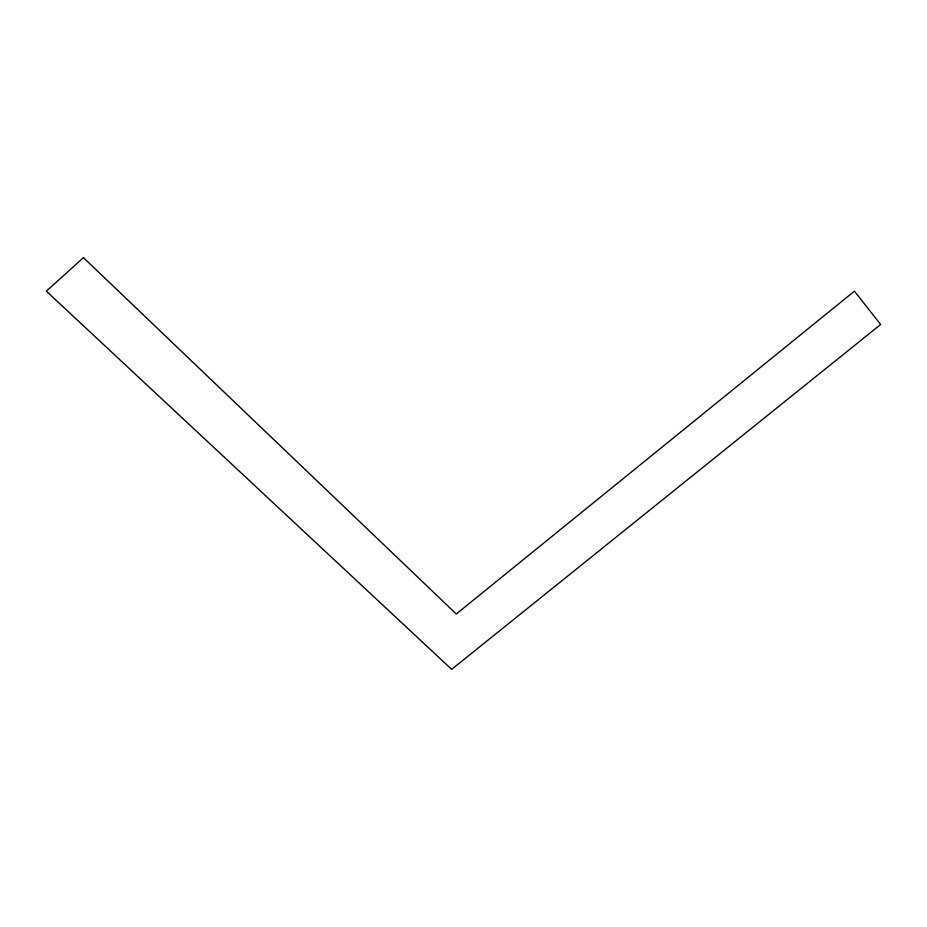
<?xml version="1.0" encoding="UTF-8"?>
<svg xmlns="http://www.w3.org/2000/svg" width="927" height="927" viewBox="0 0 927 927"><rect width="100%" height="100%" fill="white"/><g stroke="black" fill="none" stroke-linecap="round" stroke-linejoin="round"><path stroke-width="1.39" d="M83.453 257.648L46.35 291.159L451.669 669.352L880.65 324.485L854.439 291.159L456.281 613.998L83.453 257.648"/></g></svg>
